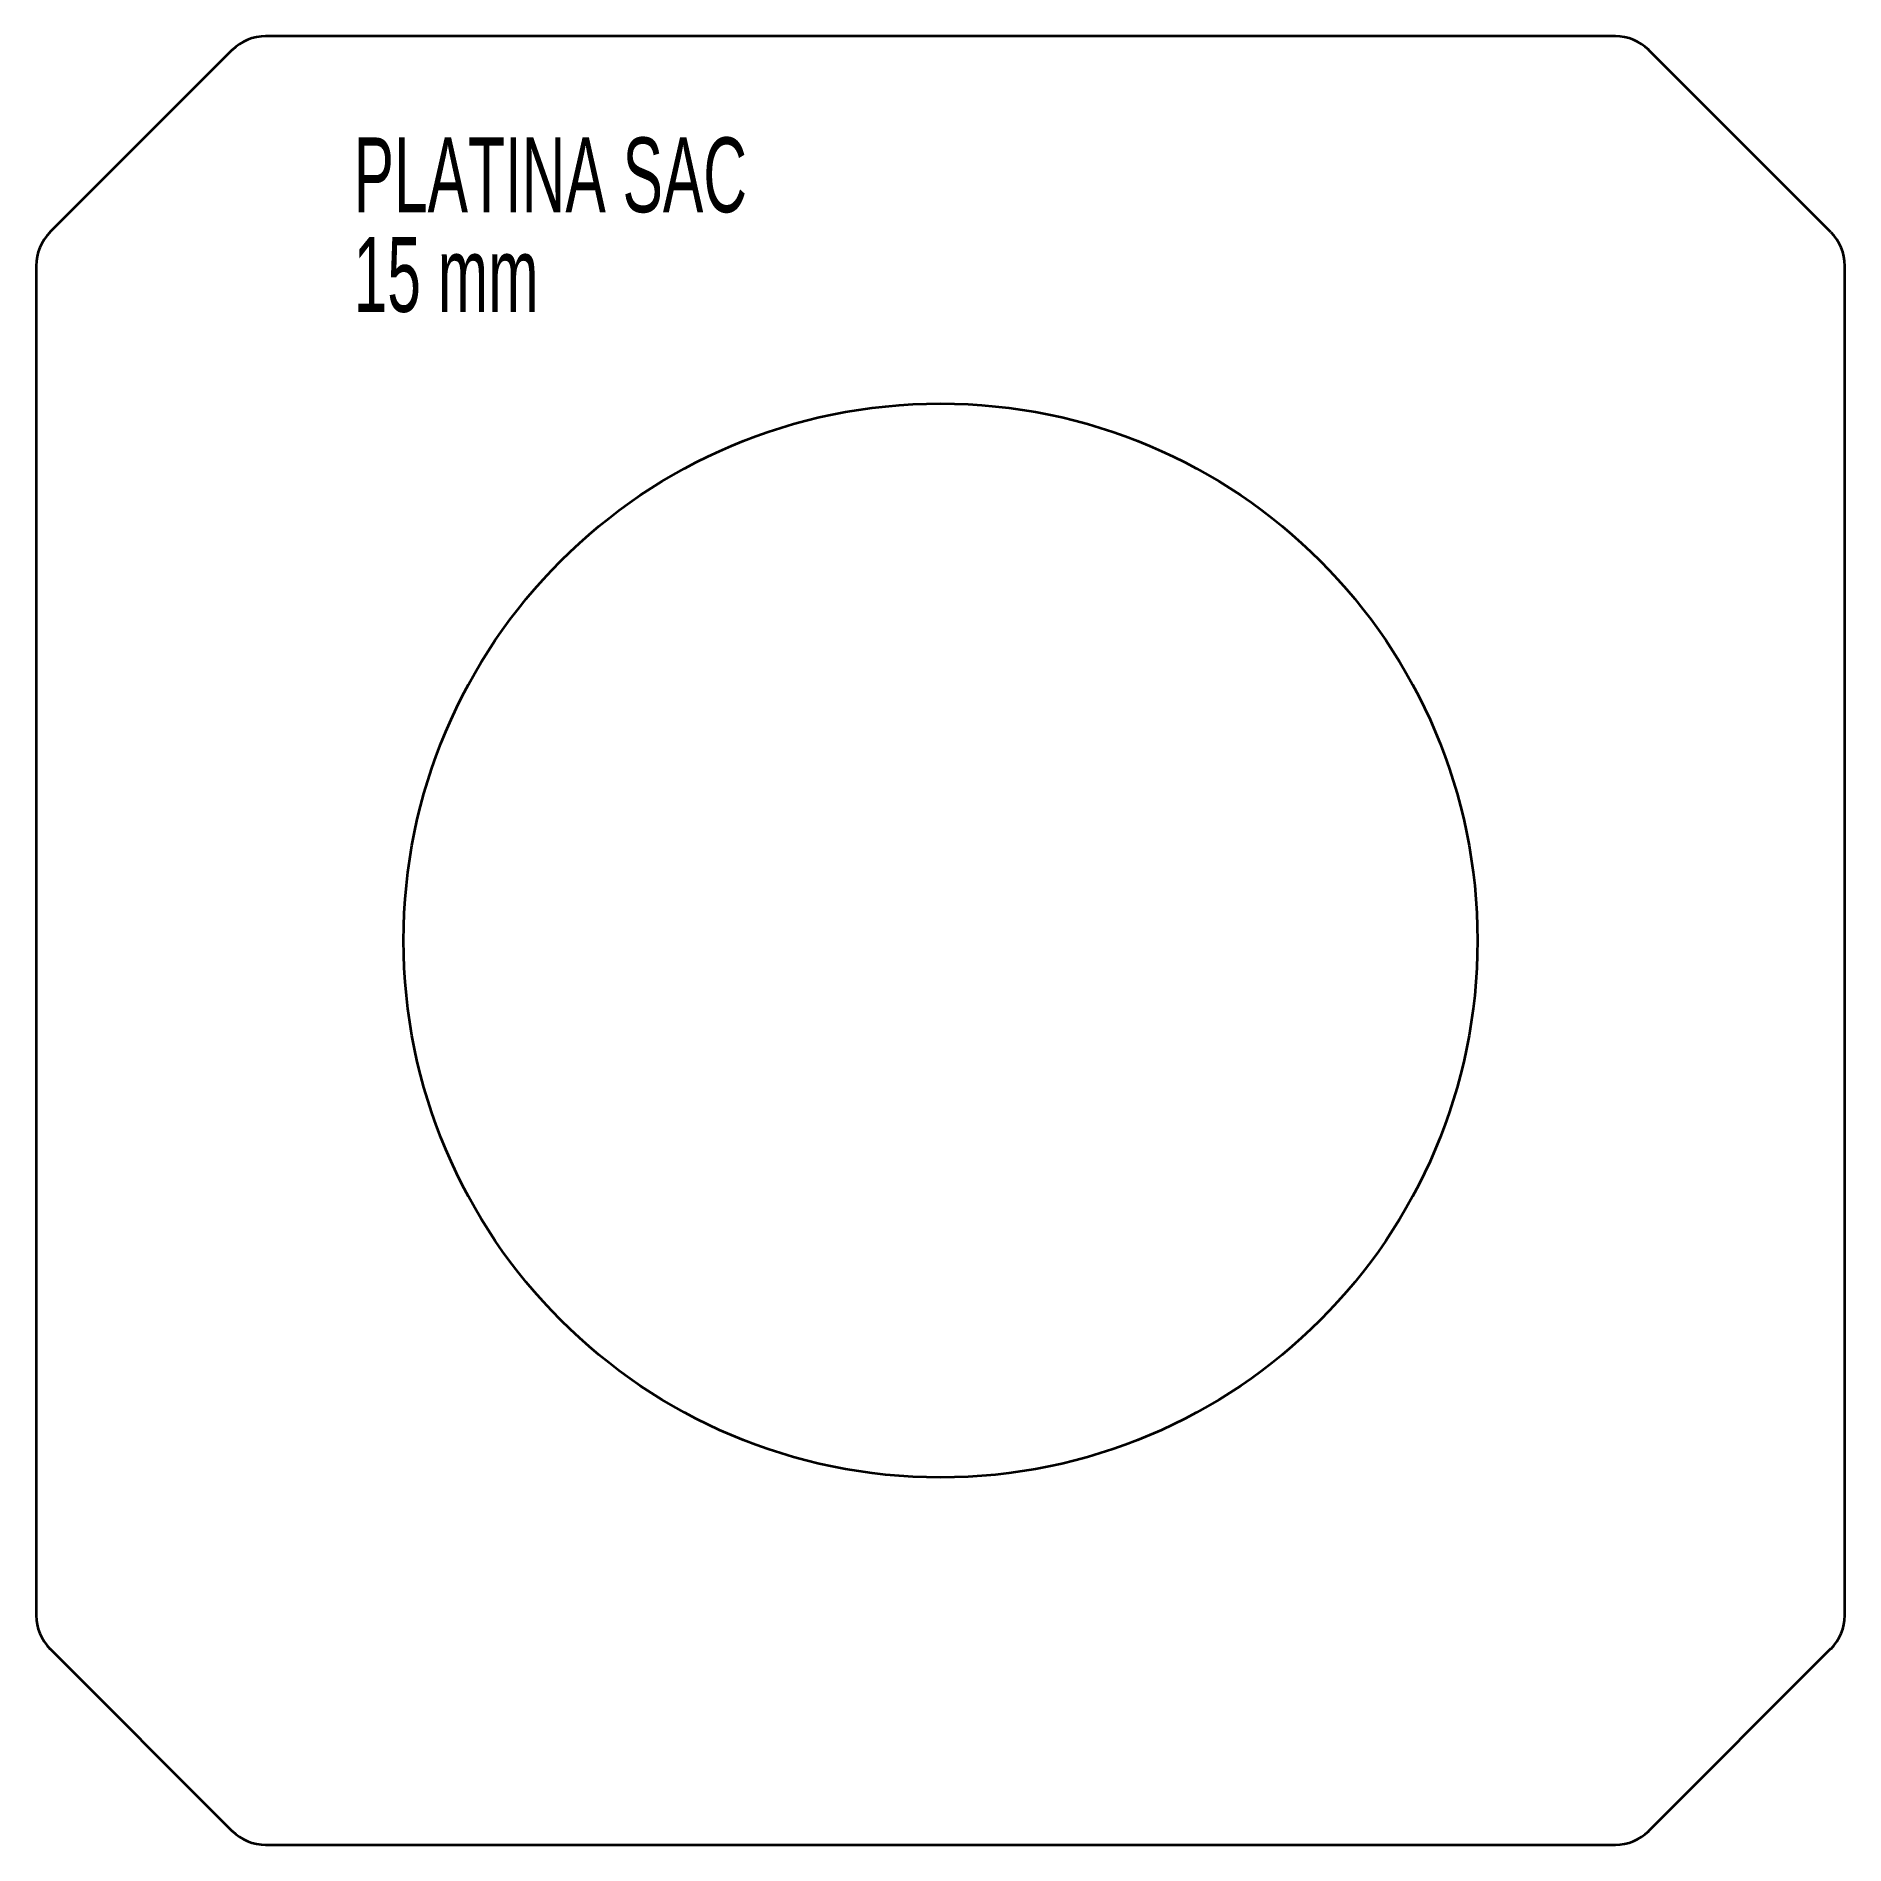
# Model space of a CAD drawing. Header units: millimetres. Extents: x -199 to -7, y 11 to 203.
import ezdxf

# ---------------------------------------------------------------- set-up
doc = ezdxf.new("R2010")
doc.units = ezdxf.units.MM
doc.styles.add('SLDTEXTSTYLE0', font='TXT', dxfattribs={"width": 0.605})

# ---------------------------------------------------------------- blocks, each defined once
blk = doc.blocks.new('SW_NOTE_0')
at = {"color": 0, "linetype": 'Continuous', "lineweight": 0, "attachment_point": 1, "style": 'SLDTEXTSTYLE0'}
for s, insert, char_height in [('PLATINA SAC', (0, 10.23), 7.9375), ('15 mm', (0, -0.35), 7.938)]:
    blk.add_mtext(s, dxfattribs=dict(at, insert=insert, char_height=char_height))

msp = doc.modelspace()

# ---------------------------------------------------------------- linework, layer by layer
at = {"color": 7, "linetype": 'Continuous', "lineweight": 35}
for p, q in [((-31.69, 202.66), (-174.97, 202.66)), ((-178.51, 201.2), (-197.87, 181.84)), ((-8.8, 181.84), (-28.16, 201.2)), ((-199.33, 178.3), (-199.33, 35.02)), ((-7.33, 35.02), (-7.33, 178.3)), ((-197.87, 31.49), (-178.51, 12.13)), ((-28.16, 12.13), (-8.8, 31.49)), ((-174.97, 10.66), (-31.69, 10.66))]:
    msp.add_line(p, q, dxfattribs=at)
msp.add_circle((-103.33, 106.66), 57, dxfattribs=at)
for centre, start, end in [((-174.97, 197.66), 90, 135), ((-31.69, 197.66), 45, 90), ((-194.33, 178.3), 135, 180), ((-12.33, 178.3), 0, 45), ((-194.33, 35.02), 180, 225), ((-12.33, 35.02), 315, 0), ((-174.97, 15.66), 225, 270), ((-31.69, 15.66), 270, 315)]:
    msp.add_arc(centre, 5, start, end, dxfattribs=at)

# ---------------------------------------------------------------- block references
at = {"color": 7, "linetype": 'Continuous', "lineweight": 0}
msp.add_blockref('SW_NOTE_0', (-165.63, 181.68), dxfattribs=at)

doc.saveas('drawing.dxf')
